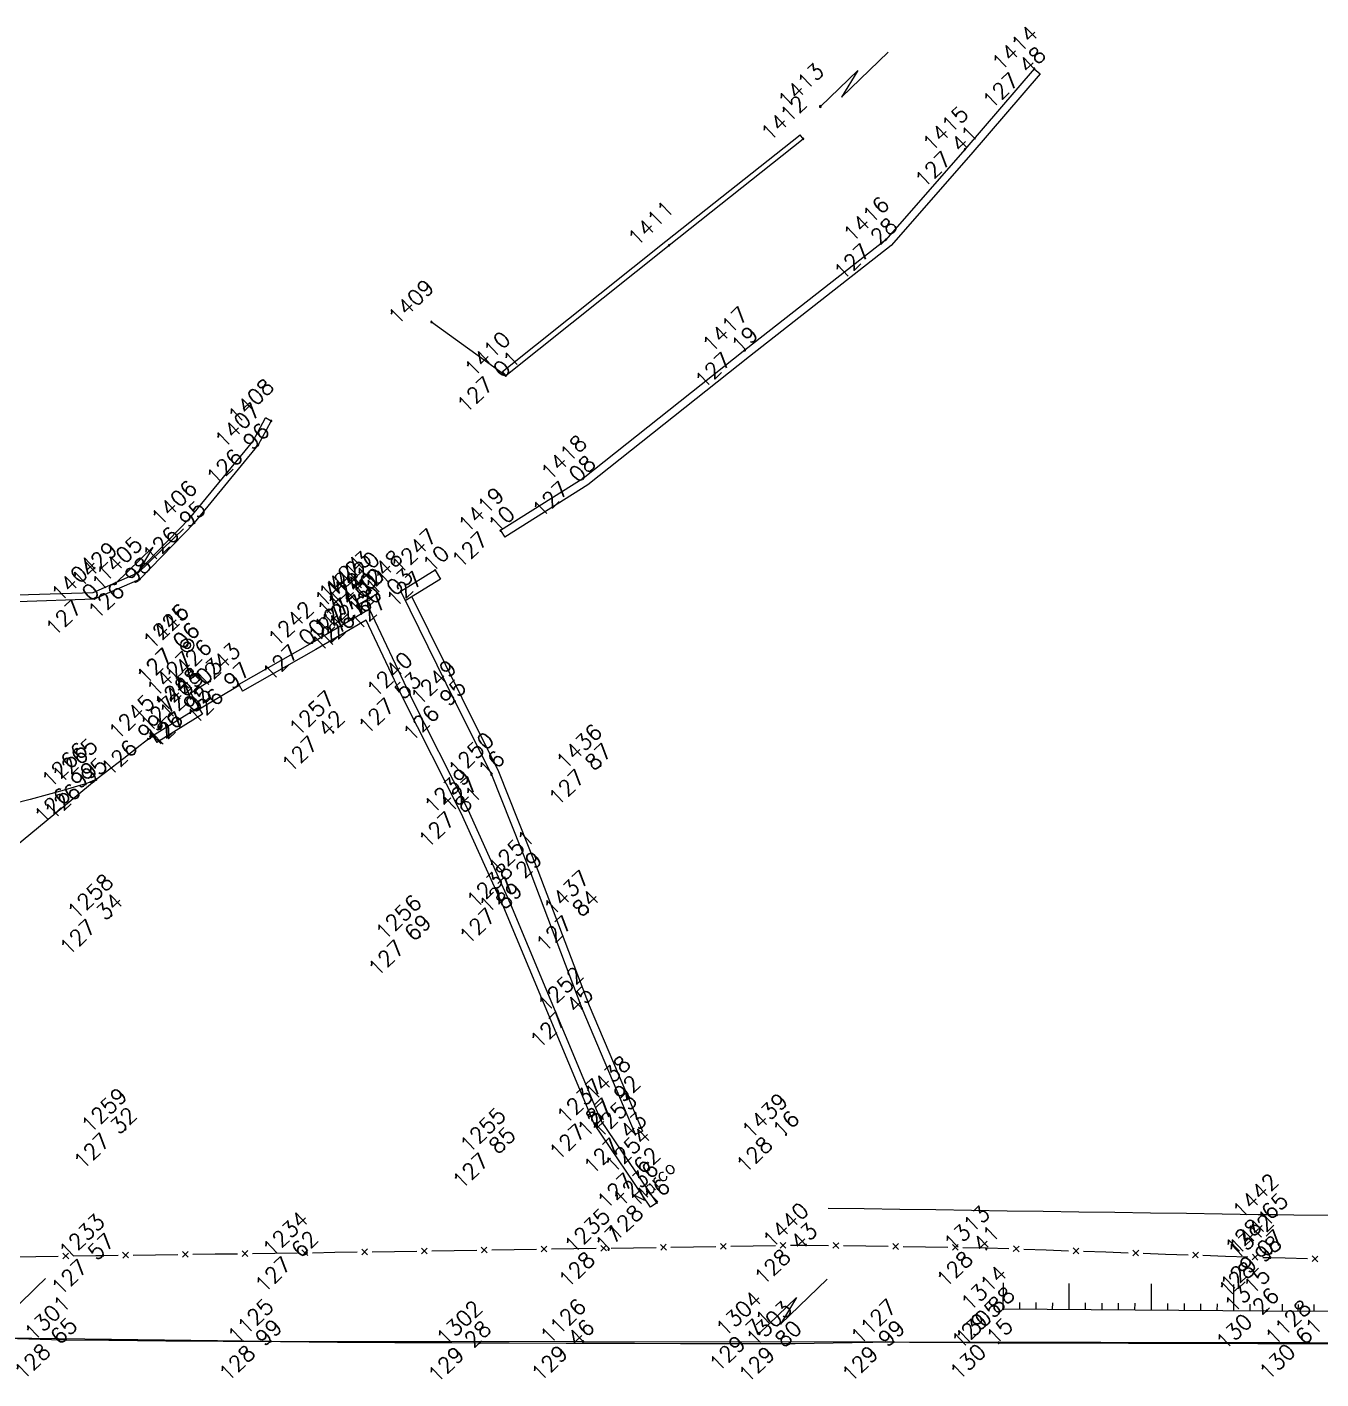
# Model space of a CAD drawing. Header units: millimetres. Extents: x -16 to 1007, y 828 to 1356.
# Drawn here: x 77.7 to 127.6, y 873.4 to 925.4 of the extents above; entities that cross this region are included whole.
import ezdxf
from ezdxf.enums import TextEntityAlignment as Align

# ---------------------------------------------------------------- set-up
doc = ezdxf.new("R2010")
doc.units = ezdxf.units.MM
doc.header["$LTSCALE"] = 4
for name, pattern in [('CONTINUOUS1', [0, 0, 0]), ('DASHED', [0.75, 0.5, -0.25]), ('DGN2', [8.182077, 4.091038, -4.091038])]:
    doc.linetypes.add(name, pattern=pattern)
doc.layers.get('0').update_dxf_attribs({"linetype": 'CONTINUOUS1', "lineweight": 0})
for name, color, linetype, lineweight, true_color in [('1', 1, 'DASHED', 0, 0xff0000), ('51', 1, 'CONTINUOUS1', 0, 0xff0000), ('55', 5, 'CONTINUOUS1', 0, 0x0000ff), ('56', 6, 'CONTINUOUS1', 0, 0xff00ff), ('6', 2, 'CONTINUOUS1', 0, 0xffff00), ('9', 1, 'CONTINUOUS1', 0, 0xff0000)]:
    doc.layers.add(name, color=color, linetype=linetype, lineweight=lineweight, true_color=true_color)
for name, color, linetype, lineweight in [('10', 7, 'CONTINUOUS1', 0), ('11', 7, 'CONTINUOUS1', 0), ('13', 7, 'CONTINUOUS1', 0), ('17', 7, 'CONTINUOUS1', 0), ('2', 7, 'CONTINUOUS1', 0), ('4', 7, 'CONTINUOUS1', 0), ('57', 7, 'CONTINUOUS1', 0)]:
    doc.layers.add(name, color=color, linetype=linetype, lineweight=lineweight)
doc.styles.get("Standard").update_dxf_attribs({"font": 'txt_____.ttf'})

msp = doc.modelspace()

# ---------------------------------------------------------------- linework, layer by layer
at = {"linetype": 'Continuous', "lineweight": 0}
msp.add_line((84.362, 899.172), (85.887, 900.086), dxfattribs=at)
for points in [[(116.533, 923.837), (113.857, 920.73), (110.807, 917.246), (105.374, 912.992), (99.148, 908.054), (95.966, 906.042)], [(92.116, 903.693), (94.198, 899.462), (95.612, 896.641), (97.126, 892.836), (99.094, 887.636), (101.157, 882.784)], [(101.986, 880.143), (99.83, 883.325), (96.363, 891.641), (94.721, 895.287), (92.469, 899.733), (90.912, 903.012), (88.699, 901.723), (85.873, 900.112)], [(84.324, 899.221), (82.564, 898.131)]]:
    msp.add_lwpolyline(points, dxfattribs=at)
at = {"layer": '1', "linetype": 'DGN2', "lineweight": 0}
for points in [[(116.761, 923.642), (114.085, 920.534), (111.014, 917.027), (105.557, 912.754), (99.321, 907.809), (96.127, 905.788)], [(92.55, 903.492), (94.467, 899.594), (95.886, 896.764), (97.406, 892.943), (99.373, 887.748), (101.433, 882.901)], [(101.737, 879.975), (99.565, 883.182), (96.087, 891.522), (94.45, 895.157), (92.199, 899.602), (90.781, 902.589), (88.85, 901.464), (86.021, 899.852)]]:
    msp.add_lwpolyline(points, dxfattribs=at)
at = {"layer": '1', "linetype": 'Continuous', "lineweight": 0}
for points in [[(116.533, 923.837), (116.761, 923.642)], [(95.966, 906.042), (96.127, 905.788)], [(85.873, 900.112), (86.021, 899.852)], [(84.324, 899.221), (84.482, 898.966)], [(84.482, 898.966), (82.722, 897.876)], [(82.564, 898.131), (82.722, 897.876)], [(101.157, 882.784), (101.433, 882.901)], [(101.986, 880.143), (101.737, 879.975)]]:
    msp.add_lwpolyline(points, dxfattribs=at)
at = {"layer": '10', "linetype": 'Continuous', "lineweight": 0}
for p, q in [((86.229, 878.077), (86.007, 878.294)), ((86.01, 878.074), (86.227, 878.297)), ((88.533, 878.106), (88.31, 878.323)), ((88.313, 878.104), (88.53, 878.326)), ((90.837, 878.142), (90.614, 878.359)), ((90.617, 878.139), (90.834, 878.362)), ((93.141, 878.178), (92.918, 878.395)), ((92.921, 878.175), (93.138, 878.398)), ((95.445, 878.214), (95.221, 878.43)), ((95.225, 878.21), (95.441, 878.434)), ((97.748, 878.25), (97.525, 878.466)), ((97.528, 878.246), (97.745, 878.47)), ((100.052, 878.285), (99.829, 878.502)), ((99.832, 878.282), (100.049, 878.505)), ((102.356, 878.321), (102.133, 878.538)), ((102.136, 878.318), (102.352, 878.541)), ((104.66, 878.357), (104.436, 878.574)), ((104.44, 878.354), (104.656, 878.577)), ((106.963, 878.393), (106.74, 878.609)), ((106.743, 878.389), (106.96, 878.613)), ((108.776, 878.388), (108.999, 878.605)), ((108.995, 878.385), (108.779, 878.608)), ((111.079, 878.352), (111.303, 878.568)), ((111.299, 878.348), (111.083, 878.572)), ((113.383, 878.315), (113.606, 878.532)), ((113.603, 878.312), (113.386, 878.535)), ((115.725, 878.259), (115.952, 878.471)), ((115.945, 878.251), (115.732, 878.479)), ((118.028, 878.18), (118.255, 878.392)), ((118.247, 878.173), (118.035, 878.4)), ((120.33, 878.101), (120.558, 878.314)), ((120.55, 878.094), (120.338, 878.321)), ((79.319, 877.981), (79.095, 878.197)), ((79.099, 877.977), (79.315, 878.201)), ((81.622, 878.017), (81.399, 878.234)), ((81.402, 878.014), (81.619, 878.237)), ((83.926, 878.047), (83.703, 878.264)), ((83.706, 878.044), (83.923, 878.267)), ((122.633, 878.022), (122.86, 878.235)), ((122.853, 878.015), (122.64, 878.242)), ((124.935, 877.944), (125.163, 878.156)), ((125.155, 877.936), (124.943, 878.163)), ((127.239, 877.877), (127.465, 878.091)), ((127.459, 877.871), (127.245, 878.097))]:
    msp.add_line(p, q, dxfattribs=at)
for points in [[(93.297, 914.085), (96.168, 912.016)], [(91.205, 903.607), (90.429, 903.155), (90.591, 902.84)], [(90.927, 903.655), (90.658, 903.477)], [(84.769, 900.25), (84.03, 899.781), (84.362, 899.172)], [(82.564, 898.131), (82.027, 897.718), (81.491, 897.305), (80.954, 896.892), (80.418, 896.48), (80.374, 896.446), (79.981, 896.287), (79.791, 896.231), (79.14, 896.041), (78.49, 895.858), (77.837, 895.68), (77.181, 895.51)], [(63.309, 881.294), (68.903, 886.957), (71.256, 888.931), (80.374, 896.446)], [(91.877, 878.268), (92.741, 878.282)], [(93.317, 878.291), (94.181, 878.304)], [(94.181, 878.304), (95.045, 878.318)], [(95.621, 878.327), (96.485, 878.34)], [(96.485, 878.34), (97.349, 878.353)], [(97.925, 878.362), (98.789, 878.376)], [(98.789, 878.376), (99.652, 878.389)], [(100.228, 878.398), (101.092, 878.412)], [(101.092, 878.412), (101.956, 878.425)], [(102.532, 878.434), (103.396, 878.447)], [(103.396, 878.447), (104.26, 878.461)], [(104.836, 878.47), (105.7, 878.483)], [(105.7, 878.483), (106.564, 878.497)], [(107.14, 878.506), (107.735, 878.515)], [(107.735, 878.515), (108.599, 878.501)], [(109.175, 878.492), (110.039, 878.478)], [(110.039, 878.478), (110.903, 878.464)], [(111.479, 878.455), (112.343, 878.442)], [(112.343, 878.442), (113.207, 878.428)], [(113.783, 878.419), (114.647, 878.405)], [(114.647, 878.405), (114.687, 878.404)], [(114.687, 878.404), (115.551, 878.375)], [(116.126, 878.355), (116.99, 878.326)], [(116.99, 878.326), (117.853, 878.296)], [(118.429, 878.276), (119.293, 878.247)], [(77.191, 878.053), (78.055, 878.069)], [(78.055, 878.069), (78.919, 878.084)], [(79.495, 878.094), (80.359, 878.109)], [(80.359, 878.109), (80.645, 878.115), (81.222, 878.122)], [(81.798, 878.129), (82.662, 878.141)], [(82.662, 878.141), (83.526, 878.152)], [(84.102, 878.159), (84.966, 878.17)], [(84.966, 878.17), (85.83, 878.181)], [(86.406, 878.189), (87.27, 878.2)], [(87.27, 878.2), (88.134, 878.211)], [(88.71, 878.219), (89.574, 878.233)], [(89.574, 878.233), (90.438, 878.246)], [(91.014, 878.255), (91.877, 878.268)], [(119.293, 878.247), (120.156, 878.217)], [(120.732, 878.198), (121.595, 878.168)], [(121.595, 878.168), (122.459, 878.138)], [(123.034, 878.119), (123.898, 878.089)], [(123.898, 878.089), (124.761, 878.06)], [(125.337, 878.04), (125.628, 878.03), (126.201, 878.015)], [(126.201, 878.015), (127.064, 877.992)], [(75.848, 874.954), (87.101, 874.806), (99.143, 874.798), (111.108, 874.779), (127.084, 874.755)]]:
    msp.add_lwpolyline(points, dxfattribs=at)
at = {"layer": '10', "linetype": 'Continuous', "lineweight": 13}
msp.add_lwpolyline([(76.456, 874.943), (78.66, 874.876), (79.209, 874.866), (80.864, 874.85), (83.068, 874.829), (85.272, 874.81), (87.476, 874.793), (89.68, 874.777), (91.884, 874.764), (94.088, 874.752), (95.158, 874.747), (96.292, 874.742), (98.497, 874.733), (100.701, 874.727), (102.905, 874.722), (105.109, 874.721), (107.095, 874.722), (107.313, 874.723), (109.517, 874.76), (111.108, 874.779), (111.721, 874.777), (113.925, 874.757), (115.162, 874.749), (116.129, 874.748), (118.333, 874.748), (120.538, 874.75), (122.742, 874.753), (124.946, 874.755), (127.084, 874.755), (127.15, 874.755), (129.354, 874.743)], dxfattribs=at)
at = {"layer": '11', "linetype": 'Continuous', "lineweight": 0}
for points in [[(108.288, 922.38), (109.727, 923.769), (109.109, 922.741), (110.547, 924.13), (110.907, 924.477)], [(81.128, 904.009), (82.567, 905.399), (81.949, 904.37), (83.387, 905.759), (83.747, 906.107)], [(75.807, 875.122), (77.246, 876.511), (76.628, 875.483), (78.066, 876.872), (78.426, 877.219)], [(105.929, 875.102), (107.367, 876.492), (106.749, 875.463), (108.188, 876.852), (108.548, 877.2)]]:
    msp.add_lwpolyline(points, dxfattribs=at)
for points in [[(108.261, 922.354, 1), (108.315, 922.406, 1), (108.261, 922.354, 1)], [(81.101, 903.983, 1), (81.155, 904.035, 1), (81.101, 903.983, 1)], [(105.902, 875.076, 1), (105.956, 875.128, 1), (105.902, 875.076, 1)]]:
    msp.add_lwpolyline(points, format="xyb", dxfattribs=at)
at = {"layer": '13', "linetype": 'Continuous', "lineweight": 0}
for points in [[(116.515, 923.82, 1), (116.551, 923.855, 1), (116.515, 923.82, 1)], [(113.839, 920.713, 1), (113.875, 920.748, 1), (113.839, 920.713, 1)], [(110.789, 917.228, 1), (110.825, 917.263, 1), (110.789, 917.228, 1)], [(105.356, 912.975, 1), (105.392, 913.009, 1), (105.356, 912.975, 1)], [(96.15, 911.998, 1), (96.186, 912.033, 1), (96.15, 911.998, 1)], [(86.6, 909.322, 1), (86.636, 909.357, 1), (86.6, 909.322, 1)], [(99.13, 908.036, 1), (99.166, 908.071, 1), (99.13, 908.036, 1)], [(84.145, 906.325, 1), (84.181, 906.36, 1), (84.145, 906.325, 1)], [(95.948, 906.024, 1), (95.984, 906.059, 1), (95.948, 906.024, 1)], [(93.426, 904.5, 1), (93.462, 904.535, 1), (93.426, 904.5, 1)], [(82.041, 904.159, 1), (82.077, 904.194, 1), (82.041, 904.159, 1)], [(80.296, 903.397, 1), (80.332, 903.432, 1), (80.296, 903.397, 1)], [(90.64, 903.46, 1), (90.676, 903.495, 1), (90.64, 903.46, 1)], [(90.909, 903.638, 1), (90.945, 903.672, 1), (90.909, 903.638, 1)], [(91.187, 903.59, 1), (91.223, 903.625, 1), (91.187, 903.59, 1)], [(92.098, 903.676, 1), (92.134, 903.711, 1), (92.098, 903.676, 1)], [(90.411, 903.137, 1), (90.447, 903.172, 1), (90.411, 903.137, 1)], [(90.574, 902.823, 1), (90.609, 902.857, 1), (90.574, 902.823, 1)], [(90.894, 902.995, 1), (90.93, 903.03, 1), (90.894, 902.995, 1)], [(88.681, 901.706, 1), (88.717, 901.74, 1), (88.681, 901.706, 1)], [(83.869, 901.61, 1), (83.905, 901.645, 1), (83.869, 901.61, 1)], [(83.87, 901.601, 1), (83.906, 901.636, 1), (83.87, 901.601, 1)], [(84.751, 900.233, 1), (84.787, 900.267, 1), (84.751, 900.233, 1)], [(84.012, 899.764, 1), (84.048, 899.798, 1), (84.012, 899.764, 1)], [(85.855, 900.095, 1), (85.891, 900.13, 1), (85.855, 900.095, 1)], [(92.451, 899.716, 1), (92.487, 899.751, 1), (92.451, 899.716, 1)], [(84.306, 899.204, 1), (84.342, 899.238, 1), (84.306, 899.204, 1)], [(84.344, 899.155, 1), (84.38, 899.189, 1), (84.344, 899.155, 1)], [(94.18, 899.445, 1), (94.216, 899.479, 1), (94.18, 899.445, 1)], [(82.546, 898.113, 1), (82.582, 898.148, 1), (82.546, 898.113, 1)], [(89.498, 898.254, 1), (89.534, 898.289, 1), (89.498, 898.254, 1)], [(95.594, 896.624, 1), (95.63, 896.658, 1), (95.594, 896.624, 1)], [(99.792, 896.97, 1), (99.828, 897.004, 1), (99.792, 896.97, 1)], [(79.963, 896.27, 1), (79.998, 896.305, 1), (79.963, 896.27, 1)], [(80.356, 896.429, 1), (80.392, 896.464, 1), (80.356, 896.429, 1)], [(94.703, 895.27, 1), (94.739, 895.304, 1), (94.703, 895.27, 1)], [(97.108, 892.819, 1), (97.144, 892.853, 1), (97.108, 892.819, 1)], [(96.345, 891.624, 1), (96.38, 891.659, 1), (96.345, 891.624, 1)], [(99.306, 891.334, 1), (99.342, 891.369, 1), (99.306, 891.334, 1)], [(80.948, 891.197, 1), (80.984, 891.232, 1), (80.948, 891.197, 1)], [(92.835, 890.393, 1), (92.87, 890.428, 1), (92.835, 890.393, 1)], [(99.076, 887.619, 1), (99.112, 887.653, 1), (99.076, 887.619, 1)], [(100.891, 884.19, 1), (100.927, 884.225, 1), (100.891, 884.19, 1)], [(81.49, 882.957, 1), (81.526, 882.992, 1), (81.49, 882.957, 1)], [(99.812, 883.307, 1), (99.848, 883.342, 1), (99.812, 883.307, 1)], [(101.139, 882.767, 1), (101.175, 882.801, 1), (101.139, 882.767, 1)], [(106.947, 882.749, 1), (106.983, 882.784, 1), (106.947, 882.749, 1)], [(96.084, 882.195, 1), (96.12, 882.23, 1), (96.084, 882.195, 1)], [(101.662, 881.421, 1), (101.698, 881.455, 1), (101.662, 881.421, 1)], [(101.968, 880.126, 1), (102.004, 880.161, 1), (101.968, 880.126, 1)], [(125.862, 879.656, 1), (125.898, 879.691, 1), (125.862, 879.656, 1)], [(100.107, 878.319, 1), (100.143, 878.354, 1), (100.107, 878.319, 1)], [(107.717, 878.497, 1), (107.753, 878.532, 1), (107.717, 878.497, 1)], [(114.668, 878.341, 1), (114.704, 878.376, 1), (114.668, 878.341, 1)], [(80.627, 878.097, 1), (80.663, 878.132, 1), (80.627, 878.097, 1)], [(88.477, 878.198, 1), (88.513, 878.233, 1), (88.477, 878.198, 1)], [(125.61, 878.013, 1), (125.645, 878.047, 1), (125.61, 878.013, 1)], [(125.646, 878.194, 1), (125.682, 878.229, 1), (125.646, 878.194, 1)], [(115.321, 876.038, 1), (115.357, 876.072, 1), (115.321, 876.038, 1)], [(125.474, 875.966, 1), (125.51, 876.001, 1), (125.474, 875.966, 1)], [(79.191, 874.849, 1), (79.227, 874.884, 1), (79.191, 874.849, 1)], [(87.083, 874.789, 1), (87.119, 874.824, 1), (87.083, 874.789, 1)], [(95.14, 874.729, 1), (95.176, 874.764, 1), (95.14, 874.729, 1)], [(99.125, 874.781, 1), (99.161, 874.816, 1), (99.125, 874.781, 1)], [(105.911, 875.085, 1), (105.947, 875.12, 1), (105.911, 875.085, 1)], [(107.077, 874.704, 1), (107.113, 874.739, 1), (107.077, 874.704, 1)], [(111.09, 874.762, 1), (111.126, 874.796, 1), (111.09, 874.762, 1)], [(115.144, 874.732, 1), (115.18, 874.767, 1), (115.144, 874.732, 1)], [(127.066, 874.737, 1), (127.102, 874.772, 1), (127.066, 874.737, 1)]]:
    msp.add_lwpolyline(points, format="xyb", dxfattribs=at)
at = {"layer": '17', "linetype": 'Continuous', "lineweight": 0}
msp.add_lwpolyline([(101.653, 881.412, 1), (101.707, 881.464, 1), (101.653, 881.412, 1)], format="xyb", dxfattribs=at)
at = {"layer": '2', "linetype": 'Continuous', "lineweight": 0}
for points in [[(96.043, 912.172), (102.329, 917.193), (107.508, 921.294)], [(96.168, 912.016), (102.456, 917.038), (107.632, 921.137)], [(107.632, 921.137), (107.508, 921.294)], [(96.168, 912.016), (96.043, 912.172)], [(70.58, 904.529), (74.768, 903.632), (77.342, 903.315), (80.314, 903.414), (82.059, 904.177), (84.163, 906.342), (86.618, 909.339), (87.124, 910.262)], [(70.632, 904.773), (74.81, 903.879), (77.353, 903.565), (80.258, 903.663), (81.914, 904.386), (83.976, 906.509), (86.41, 909.48), (86.905, 910.383)], [(87.124, 910.262), (86.905, 910.383)], [(93.444, 904.517), (92.116, 903.693)], [(93.444, 904.517), (93.655, 904.177)], [(93.655, 904.177), (92.293, 903.333)]]:
    msp.add_lwpolyline(points, dxfattribs=at)
at = {"layer": '4', "linetype": 'Continuous', "lineweight": 0}
for points in [[(127.924, 879.656), (126.543, 879.665), (125.88, 879.674), (125.162, 879.684), (123.781, 879.704), (122.4, 879.724), (121.019, 879.744), (119.638, 879.765), (118.257, 879.785), (116.876, 879.805), (115.495, 879.825), (114.114, 879.845), (112.733, 879.865), (111.352, 879.886), (109.971, 879.906), (108.59, 879.926), (108.59, 879.926), (108.59, 879.926)], [(115.339, 876.055), (115.346, 877.055)], [(117.877, 876.037), (117.884, 877.037)], [(121.05, 876.015), (121.057, 877.015)], [(124.222, 875.992), (124.229, 876.992)], [(115.973, 876.051), (115.975, 876.301)], [(116.608, 876.046), (116.61, 876.296)], [(117.242, 876.042), (117.244, 876.292)], [(118.511, 876.033), (118.513, 876.283)], [(119.146, 876.028), (119.148, 876.278)], [(119.781, 876.024), (119.782, 876.274)], [(120.415, 876.019), (120.417, 876.269)], [(121.684, 876.01), (121.686, 876.26)], [(122.319, 876.006), (122.321, 876.256)], [(122.953, 876.001), (122.955, 876.251)], [(123.588, 875.997), (123.59, 876.247)], [(124.857, 875.988), (124.859, 876.238)], [(126.101, 875.981), (126.102, 876.231)], [(126.71, 875.979), (126.711, 876.229)], [(127.319, 875.977), (127.32, 876.227)], [(115.339, 876.055), (125.492, 875.983), (135.24, 875.948), (146.179, 875.588), (155.904, 875.606)]]:
    msp.add_lwpolyline(points, dxfattribs=at)
at = {"layer": '51', "linetype": 'Continuous', "lineweight": 0}
for points in [[(116.515, 923.82, 1), (116.551, 923.855, 1), (116.515, 923.82, 1)], [(108.27, 922.363, 1), (108.306, 922.397, 1), (108.27, 922.363, 1)], [(107.614, 921.12, 1), (107.65, 921.155, 1), (107.614, 921.12, 1)], [(113.839, 920.713, 1), (113.875, 920.748, 1), (113.839, 920.713, 1)], [(102.438, 917.021, 1), (102.474, 917.055, 1), (102.438, 917.021, 1)], [(110.789, 917.228, 1), (110.825, 917.263, 1), (110.789, 917.228, 1)], [(93.279, 914.067, 1), (93.315, 914.102, 1), (93.279, 914.067, 1)], [(105.356, 912.975, 1), (105.392, 913.009, 1), (105.356, 912.975, 1)], [(96.15, 911.998, 1), (96.186, 912.033, 1), (96.15, 911.998, 1)], [(87.106, 910.245, 1), (87.142, 910.28, 1), (87.106, 910.245, 1)], [(86.6, 909.322, 1), (86.636, 909.357, 1), (86.6, 909.322, 1)], [(99.13, 908.036, 1), (99.166, 908.071, 1), (99.13, 908.036, 1)], [(84.145, 906.325, 1), (84.181, 906.36, 1), (84.145, 906.325, 1)], [(95.948, 906.024, 1), (95.984, 906.059, 1), (95.948, 906.024, 1)], [(81.11, 903.992, 1), (81.146, 904.027, 1), (81.11, 903.992, 1)], [(82.041, 904.159, 1), (82.077, 904.194, 1), (82.041, 904.159, 1)], [(80.296, 903.397, 1), (80.332, 903.432, 1), (80.296, 903.397, 1)], [(90.64, 903.46, 1), (90.676, 903.495, 1), (90.64, 903.46, 1)], [(90.909, 903.638, 1), (90.945, 903.672, 1), (90.909, 903.638, 1)], [(91.187, 903.59, 1), (91.223, 903.625, 1), (91.187, 903.59, 1)], [(90.411, 903.137, 1), (90.447, 903.172, 1), (90.411, 903.137, 1)], [(90.574, 902.823, 1), (90.609, 902.857, 1), (90.574, 902.823, 1)], [(83.87, 901.601, 1), (83.906, 901.636, 1), (83.87, 901.601, 1)], [(84.751, 900.233, 1), (84.787, 900.267, 1), (84.751, 900.233, 1)], [(84.012, 899.764, 1), (84.048, 899.798, 1), (84.012, 899.764, 1)], [(84.344, 899.155, 1), (84.38, 899.189, 1), (84.344, 899.155, 1)], [(99.792, 896.97, 1), (99.828, 897.004, 1), (99.792, 896.97, 1)], [(99.306, 891.334, 1), (99.342, 891.369, 1), (99.306, 891.334, 1)], [(100.891, 884.19, 1), (100.927, 884.225, 1), (100.891, 884.19, 1)], [(106.947, 882.749, 1), (106.983, 882.784, 1), (106.947, 882.749, 1)], [(125.862, 879.656, 1), (125.898, 879.691, 1), (125.862, 879.656, 1)], [(107.717, 878.497, 1), (107.753, 878.532, 1), (107.717, 878.497, 1)], [(125.646, 878.194, 1), (125.682, 878.229, 1), (125.646, 878.194, 1)]]:
    msp.add_lwpolyline(points, format="xyb", dxfattribs=at)
at = {"layer": '55', "linetype": 'Continuous', "lineweight": 0}
for points in [[(87.083, 874.789, 1), (87.119, 874.824, 1), (87.083, 874.789, 1)], [(99.125, 874.781, 1), (99.161, 874.816, 1), (99.125, 874.781, 1)], [(111.09, 874.762, 1), (111.126, 874.796, 1), (111.09, 874.762, 1)], [(127.066, 874.737, 1), (127.102, 874.772, 1), (127.066, 874.737, 1)]]:
    msp.add_lwpolyline(points, format="xyb", dxfattribs=at)
at = {"layer": '56', "linetype": 'Continuous', "lineweight": 0}
for points in [[(93.426, 904.5, 1), (93.462, 904.535, 1), (93.426, 904.5, 1)], [(92.098, 903.676, 1), (92.134, 903.711, 1), (92.098, 903.676, 1)], [(90.894, 902.995, 1), (90.93, 903.03, 1), (90.894, 902.995, 1)], [(88.681, 901.706, 1), (88.717, 901.74, 1), (88.681, 901.706, 1)], [(83.869, 901.61, 1), (83.905, 901.645, 1), (83.869, 901.61, 1)], [(85.855, 900.095, 1), (85.891, 900.13, 1), (85.855, 900.095, 1)], [(92.451, 899.716, 1), (92.487, 899.751, 1), (92.451, 899.716, 1)], [(84.306, 899.204, 1), (84.342, 899.238, 1), (84.306, 899.204, 1)], [(94.18, 899.445, 1), (94.216, 899.479, 1), (94.18, 899.445, 1)], [(82.546, 898.113, 1), (82.582, 898.148, 1), (82.546, 898.113, 1)], [(89.498, 898.254, 1), (89.534, 898.289, 1), (89.498, 898.254, 1)], [(95.594, 896.624, 1), (95.63, 896.658, 1), (95.594, 896.624, 1)], [(79.963, 896.27, 1), (79.998, 896.305, 1), (79.963, 896.27, 1)], [(80.356, 896.429, 1), (80.392, 896.464, 1), (80.356, 896.429, 1)], [(94.703, 895.27, 1), (94.739, 895.304, 1), (94.703, 895.27, 1)], [(97.108, 892.819, 1), (97.144, 892.853, 1), (97.108, 892.819, 1)], [(96.345, 891.624, 1), (96.38, 891.659, 1), (96.345, 891.624, 1)], [(80.948, 891.197, 1), (80.984, 891.232, 1), (80.948, 891.197, 1)], [(92.835, 890.393, 1), (92.87, 890.428, 1), (92.835, 890.393, 1)], [(99.076, 887.619, 1), (99.112, 887.653, 1), (99.076, 887.619, 1)], [(81.49, 882.957, 1), (81.526, 882.992, 1), (81.49, 882.957, 1)], [(99.812, 883.307, 1), (99.848, 883.342, 1), (99.812, 883.307, 1)], [(101.139, 882.767, 1), (101.175, 882.801, 1), (101.139, 882.767, 1)], [(96.084, 882.195, 1), (96.12, 882.23, 1), (96.084, 882.195, 1)], [(101.662, 881.421, 1), (101.698, 881.455, 1), (101.662, 881.421, 1)], [(101.968, 880.126, 1), (102.004, 880.161, 1), (101.968, 880.126, 1)], [(100.107, 878.319, 1), (100.143, 878.354, 1), (100.107, 878.319, 1)], [(80.627, 878.097, 1), (80.663, 878.132, 1), (80.627, 878.097, 1)], [(88.477, 878.198, 1), (88.513, 878.233, 1), (88.477, 878.198, 1)]]:
    msp.add_lwpolyline(points, format="xyb", dxfattribs=at)
at = {"layer": '57', "linetype": 'Continuous', "lineweight": 0}
for points in [[(114.668, 878.341, 1), (114.704, 878.376, 1), (114.668, 878.341, 1)], [(125.61, 878.013, 1), (125.645, 878.047, 1), (125.61, 878.013, 1)], [(115.321, 876.038, 1), (115.357, 876.072, 1), (115.321, 876.038, 1)], [(125.474, 875.966, 1), (125.51, 876.001, 1), (125.474, 875.966, 1)], [(79.191, 874.849, 1), (79.227, 874.884, 1), (79.191, 874.849, 1)], [(95.14, 874.729, 1), (95.176, 874.764, 1), (95.14, 874.729, 1)], [(105.911, 875.085, 1), (105.947, 875.12, 1), (105.911, 875.085, 1)], [(107.077, 874.704, 1), (107.113, 874.739, 1), (107.077, 874.704, 1)], [(115.144, 874.732, 1), (115.18, 874.767, 1), (115.144, 874.732, 1)]]:
    msp.add_lwpolyline(points, format="xyb", dxfattribs=at)
at = {"layer": '6', "linetype": 'Continuous', "lineweight": 0}
for points in [[(79.209, 874.866), (95.158, 874.747), (107.095, 874.722)], [(115.162, 874.749), (135.127, 874.698)]]:
    msp.add_lwpolyline(points, dxfattribs=at)
at = {"layer": '9', "linetype": 'Continuous', "lineweight": 0}
for centre, radius in [((83.887, 901.627), 0.25), ((83.888, 901.619), 0.25), ((83.887, 901.627), 0.125), ((83.888, 901.619), 0.125)]:
    msp.add_circle(centre, radius, dxfattribs=at)

# ---------------------------------------------------------------- texts
at = {"layer": '13', "linetype": 'Continuous', "lineweight": 0}
for s, p in [('127 48 ', (116.108, 923.427)), ('127 41 ', (113.504, 920.389)), ('127 28 ', (110.382, 916.835)), ('127 19 ', (105.021, 912.651)), ('127 01 ', (95.85, 911.709)), ('126 96 ', (86.193, 908.929)), ('127 08 ', (98.758, 907.678)), ('126 95 ', (83.738, 905.932)), ('127 10 ', (95.649, 905.735)), ('127 10 ', (93.126, 904.211)), ('126 98 ', (81.634, 903.766)), ('127 10 ', (90.34, 903.171)), ('127 10 ', (90.61, 903.349)), ('127 11 ', (90.901, 903.314)), ('127 03 ', (91.727, 903.317)), ('127 01 ', (79.997, 903.108)), ('127 10 ', (90.112, 902.848)), ('126 60 ', (90.522, 902.636)), ('127 12 ', (90.238, 902.499)), ('127 06 ', (83.498, 901.251)), ('127 06 ', (83.499, 901.243)), ('127 00 ', (88.346, 901.382)), ('127 03 ', (84.379, 899.874)), ('126 97 ', (85.447, 899.702)), ('127 03 ', (83.64, 899.405)), ('127 53 ', (92.043, 899.323)), ('126 95 ', (93.773, 899.051)), ('126 92 ', (83.898, 898.81)), ('127 05 ', (83.972, 898.796)), ('126 99 ', (82.139, 897.72)), ('127 42 ', (89.091, 897.861)), ('127 87 ', (99.384, 896.576)), ('126 99 ', (79.555, 895.877)), ('126 95 ', (79.949, 896.035)), ('127 16 ', (95.259, 896.3)), ('127 81 ', (94.368, 894.946)), ('127 29 ', (96.701, 892.425)), ('127 89 ', (95.937, 891.231)), ('127 34 ', (80.54, 890.804)), ('127 84 ', (98.899, 890.941)), ('127 69 ', (92.427, 889.999)), ('127 45 ', (98.669, 887.225)), ('127 92 ', (100.484, 883.797)), ('127 87 ', (99.405, 882.914)), ('127 32 ', (81.082, 882.564)), ('127 43 ', (100.731, 882.373)), ('128 16 ', (106.612, 882.426)), ('127 85 ', (95.677, 881.802)), ('127 62 ', (101.255, 881.027)), ('128 16 ', (101.632, 879.802)), ('128 65 ', (125.454, 879.263)), ('128 43 ', (107.31, 878.104)), ('127 57 ', (80.22, 877.704)), ('127 62 ', (88.07, 877.805)), ('128 17 ', (99.771, 877.995)), ('128 41 ', (114.333, 878.017)), ('128 98 ', (125.202, 877.619)), ('129 07 ', (125.275, 877.836)), ('129 88 ', (114.913, 875.644)), ('130 26 ', (125.102, 875.607)), ('128 65 ', (78.784, 874.456)), ('129 71 ', (105.575, 874.761)), ('130 15 ', (114.844, 874.443)), ('128 99 ', (86.675, 874.395)), ('129 28 ', (94.732, 874.336)), ('129 46 ', (98.718, 874.388)), ('129 80 ', (106.705, 874.346)), ('129 99 ', (110.683, 874.368)), ('130 61 ', (126.767, 874.448))]:
    msp.add_text(s, height=0.6, rotation=44, dxfattribs=at).set_placement(p, align=Align.CENTER)
at = {"layer": '17', "linetype": 'Continuous', "lineweight": 0}
msp.add_text('Marco', height=0.5, rotation=44, dxfattribs=at).set_placement((102.048, 880.751), align=Align.CENTER)
at = {"layer": '51', "linetype": 'Continuous', "lineweight": 0}
for s, p in [('1414', (115.99, 924.424)), ('1413', (107.744, 922.967)), ('1412', (107.088, 921.724)), ('1415', (113.314, 921.317)), ('1411', (101.962, 917.673)), ('1416', (110.263, 917.833)), ('1409', (92.717, 914.637)), ('1417', (104.83, 913.579)), ('1410', (95.66, 912.637)), ('1408', (86.545, 910.815)), ('1407', (86.038, 909.892)), ('1418', (98.604, 908.641)), ('1406', (83.583, 906.895)), ('1419', (95.422, 906.629)), ('1429', (80.512, 904.527)), ('1405', (81.48, 904.729)), ('1404', (79.735, 903.967)), ('1424', (90.042, 903.995)), ('1423', (90.311, 904.173)), ('1420', (90.625, 904.16)), ('1421', (89.885, 903.742)), ('1422', (89.976, 903.358)), ('1425', (83.272, 902.136)), ('1426', (84.153, 900.767)), ('1427', (83.414, 900.299)), ('1428', (83.746, 899.689)), ('1436', (99.194, 897.504)), ('1437', (98.708, 891.869)), ('1438', (100.294, 884.725)), ('1439', (106.349, 883.284)), ('1442', (125.264, 880.191)), ('1440', (107.156, 879.067)), ('1441', (125.121, 878.799))]:
    msp.add_text(s, height=0.6, rotation=44, dxfattribs=at).set_placement(p, align=Align.CENTER)
at = {"layer": '55', "linetype": 'Continuous', "lineweight": 0}
for s, p in [('1125', (86.535, 875.372)), ('1126', (98.578, 875.364)), ('1127', (110.542, 875.345)), ('1128', (126.519, 875.321))]:
    msp.add_text(s, height=0.6, rotation=44, dxfattribs=at).set_placement(p, align=Align.CENTER)
at = {"layer": '56', "linetype": 'Continuous', "lineweight": 0}
for s, p in [('1247', (92.828, 905.035)), ('1248', (91.5, 904.211)), ('1241', (90.368, 903.599)), ('1246', (83.271, 902.145)), ('1242', (88.084, 902.24)), ('1243', (85.257, 900.63)), ('1240', (91.889, 900.286)), ('1244', (83.708, 899.739)), ('1249', (93.583, 899.98)), ('1245', (81.948, 898.648)), ('1257', (88.9, 898.789)), ('1250', (95.032, 897.193)), ('1266', (79.365, 896.805)), ('1265', (79.758, 896.964)), ('1239', (94.105, 895.805)), ('1251', (96.582, 893.423)), ('1238', (95.747, 892.159)), ('1258', (80.35, 891.732)), ('1256', (92.237, 890.928)), ('1252', (98.479, 888.154)), ('1237', (99.215, 883.842)), ('1259', (80.892, 883.492)), ('1253', (100.541, 883.301)), ('1255', (95.486, 882.73)), ('1254', (101.064, 881.956)), ('1236', (101.37, 880.661)), ('1235', (99.509, 878.854)), ('1233', (80.029, 878.632)), ('1234', (87.88, 878.733))]:
    msp.add_text(s, height=0.6, rotation=44, dxfattribs=at).set_placement(p, align=Align.CENTER)
at = {"layer": '57', "linetype": 'Continuous', "lineweight": 0}
for s, p in [('1313', (114.142, 878.945)), ('1312', (125.084, 878.617)), ('1314', (114.795, 876.642)), ('1315', (124.948, 876.57)), ('1301', (78.701, 875.488)), ('1302', (94.578, 875.299)), ('1304', (105.349, 875.655)), ('1303', (106.515, 875.274)), ('1305', (114.582, 875.301))]:
    msp.add_text(s, height=0.6, rotation=44, dxfattribs=at).set_placement(p, align=Align.CENTER)

doc.saveas('drawing.dxf')
